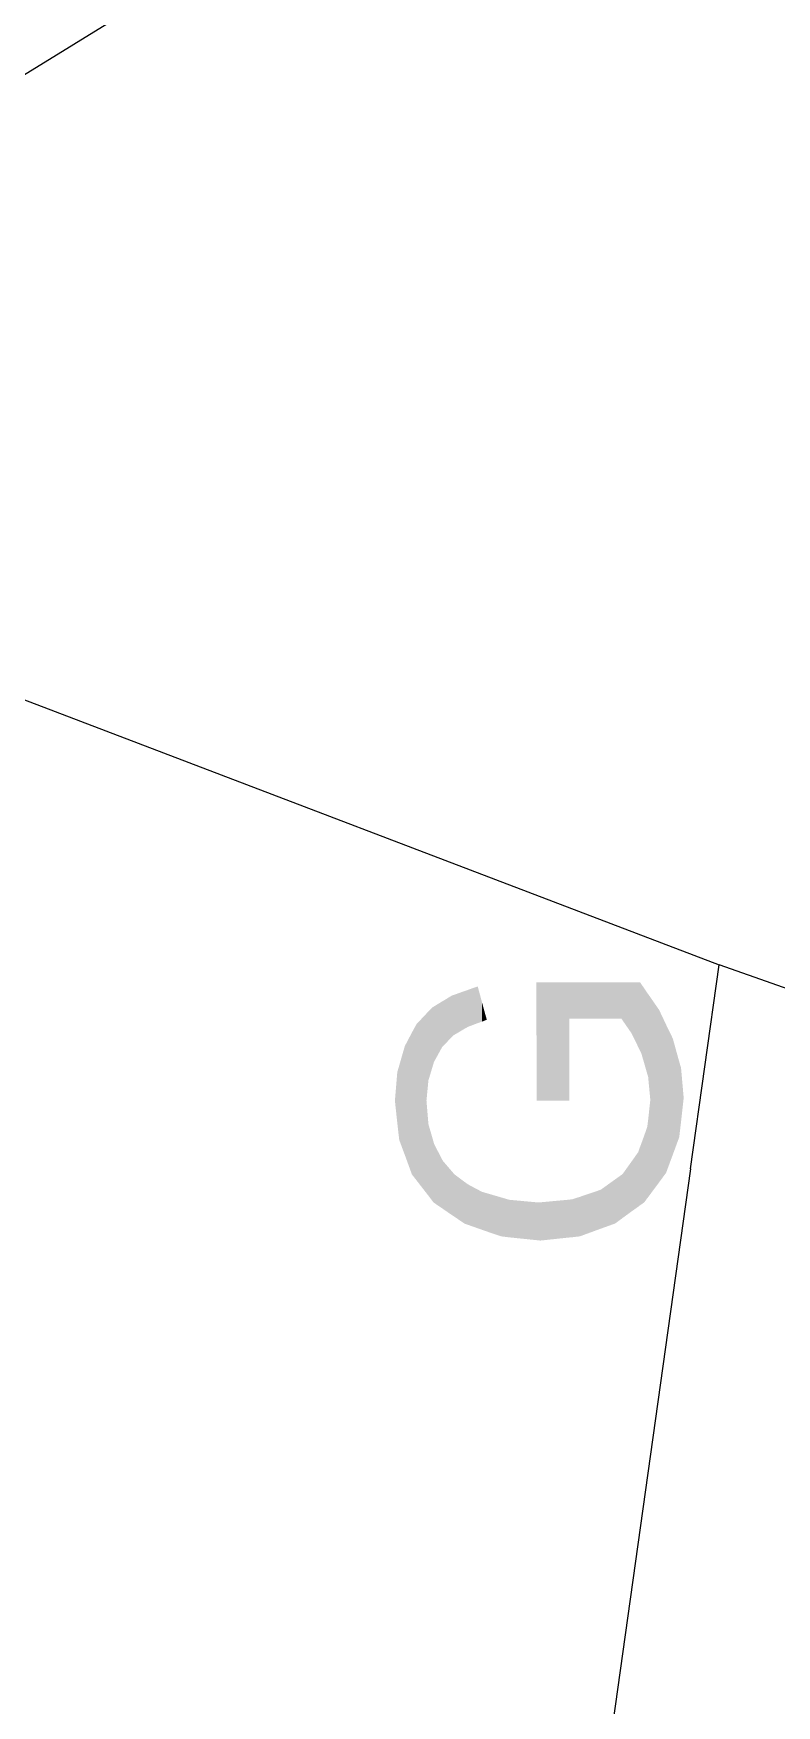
# Model space of a CAD drawing. Header units: inches. Extents: x 0.0008 to 0.0144, y 0.0003 to 0.0113.
# Drawn here: x 0.008859 to 0.0090685, y 0.0069278 to 0.0073992 of the extents above; entities that cross this region are included whole.
import ezdxf

# ---------------------------------------------------------------- set-up
doc = ezdxf.new("R2010")
doc.units = ezdxf.units.IN
doc.header["$MEASUREMENT"] = 0
doc.linetypes.add('STRICHPUNKT', pattern=[25.4, 12.7, -6.35, 0, -6.35])
doc.layers.add('Standard', color=7, linetype='Continuous')

# ---------------------------------------------------------------- blocks, each defined once
blk = doc.blocks.new('*U511')
at = {"color": 7, "linetype": 'ByBlock'}
for points in [[(0.228105, 0.180813), (0.228033, 0.181057), (0.228105, 0.181083)], [(0.228127, 0.180825), (0.228105, 0.181083), (0.228127, 0.18109)], [(0.228128, 0.180826), (0.228127, 0.18109), (0.228128, 0.181091)], [(0.228199, 0.180853), (0.228128, 0.181091), (0.228199, 0.181116)], [(0.229228, 0.180886), (0.229228, 0.181146), (0.229237, 0.180872)], [(0.229237, 0.180872), (0.229237, 0.181146), (0.2293, 0.180781)], [(0.2293, 0.180781), (0.2293, 0.181146), (0.229348, 0.180683)], [(0.229348, 0.180683), (0.229348, 0.181146), (0.229361, 0.180655)], [(0.229361, 0.180655), (0.229361, 0.181146), (0.22937, 0.180638)], [(0.22937, 0.180638), (0.22937, 0.181133), (0.229393, 0.18056)], [(0.229393, 0.18056), (0.229393, 0.1811), (0.229413, 0.18049)], [(0.229413, 0.18049), (0.229413, 0.18107), (0.229419, 0.180472)], [(0.229419, 0.180472), (0.229419, 0.181062), (0.229435, 0.180303)], [(0.227872, 0.180529), (0.227846, 0.180937), (0.227872, 0.180964)], [(0.227884, 0.180569), (0.227872, 0.180964), (0.227884, 0.180972)], [(0.227885, 0.180574), (0.227884, 0.180972), (0.227885, 0.180972)], [(0.227888, 0.180579), (0.227885, 0.180972), (0.227888, 0.180974)], [(0.227945, 0.180683), (0.227888, 0.180974), (0.227945, 0.181009)], [(0.227951, 0.180688), (0.227945, 0.181009), (0.227951, 0.181012)], [(0.228016, 0.180757), (0.227951, 0.181012), (0.228016, 0.181052)], [(0.228024, 0.180765), (0.228016, 0.181052), (0.228024, 0.181054)], [(0.228033, 0.18077), (0.228024, 0.181054), (0.228033, 0.181057)], [(0.22776, 0.179728), (0.227728, 0.180786), (0.22776, 0.180845)], [(0.227832, 0.179635), (0.22776, 0.180845), (0.227832, 0.180922)], [(0.22776, 0.179728), (0.22776, 0.180845), (0.227832, 0.179635)], [(0.227846, 0.180443), (0.227832, 0.180922), (0.227846, 0.180937)], [(0.227728, 0.179769), (0.227677, 0.180689), (0.227728, 0.180786)], [(0.227728, 0.179769), (0.227728, 0.180786), (0.22776, 0.179728)], [(0.227677, 0.179909), (0.227637, 0.18055), (0.227677, 0.180689)], [(0.227677, 0.179909), (0.227677, 0.180689), (0.227728, 0.179769)], [(0.227623, 0.180138), (0.227606, 0.180297), (0.227623, 0.180503)], [(0.227637, 0.180016), (0.227623, 0.180503), (0.227637, 0.18055)], [(0.227623, 0.180138), (0.227623, 0.180503), (0.227637, 0.180016)], [(0.227637, 0.180016), (0.227637, 0.18055), (0.227677, 0.179909)], [(0.227832, 0.179635), (0.227832, 0.180298), (0.227846, 0.179617)], [(0.229435, 0.179628), (0.229419, 0.180157), (0.229435, 0.180303)], [(0.227846, 0.179617), (0.227846, 0.180129), (0.227872, 0.179583)], [(0.229413, 0.179599), (0.229393, 0.180053), (0.229413, 0.18011)], [(0.229419, 0.179606), (0.229413, 0.18011), (0.229419, 0.180157)], [(0.227872, 0.179583), (0.227872, 0.18004), (0.227884, 0.179567)], [(0.227884, 0.179567), (0.227884, 0.179998), (0.227885, 0.179566)], [(0.227885, 0.179566), (0.227885, 0.179994), (0.227888, 0.179565)], [(0.227888, 0.179565), (0.227888, 0.179985), (0.227945, 0.179526)], [(0.22937, 0.179554), (0.229361, 0.179966), (0.22937, 0.179989)], [(0.229393, 0.179571), (0.22937, 0.179989), (0.229393, 0.180053)], [(0.227945, 0.179526), (0.227945, 0.179875), (0.227951, 0.179522)], [(0.227951, 0.179522), (0.227951, 0.179865), (0.228016, 0.179477)], [(0.229348, 0.179538), (0.2293, 0.179861), (0.229348, 0.179929)], [(0.229361, 0.179548), (0.229348, 0.179929), (0.229361, 0.179966)], [(0.228016, 0.179477), (0.228016, 0.179789), (0.228024, 0.179472)], [(0.228024, 0.179472), (0.228024, 0.17978), (0.228033, 0.179466)], [(0.228033, 0.179466), (0.228033, 0.17977), (0.228105, 0.179417)], [(0.229228, 0.179451), (0.229183, 0.179734), (0.229228, 0.179766)], [(0.229237, 0.179458), (0.229228, 0.179766), (0.229237, 0.179773)], [(0.2293, 0.179504), (0.229237, 0.179773), (0.2293, 0.179861)], [(0.228105, 0.179417), (0.228105, 0.179716), (0.228127, 0.179409)], [(0.228127, 0.179409), (0.228127, 0.1797), (0.228128, 0.179409)], [(0.228128, 0.179409), (0.228128, 0.179699), (0.228199, 0.179384)], [(0.228199, 0.179384), (0.228199, 0.179661), (0.22823, 0.179373)], [(0.22823, 0.179373), (0.22823, 0.179645), (0.228264, 0.179361)], [(0.228264, 0.179361), (0.228264, 0.179635), (0.228367, 0.179326)], [(0.22908, 0.179381), (0.22893, 0.179609), (0.22908, 0.17966)], [(0.229183, 0.179418), (0.22908, 0.17966), (0.229183, 0.179734)], [(0.228367, 0.179326), (0.228367, 0.179605), (0.228424, 0.179319)], [(0.228424, 0.179319), (0.228424, 0.179588), (0.228619, 0.179299)], [(0.228619, 0.179299), (0.228619, 0.17957), (0.228621, 0.179299)], [(0.228621, 0.179299), (0.228621, 0.17957), (0.228633, 0.179297)], [(0.228649, 0.179296), (0.228633, 0.179569), (0.228649, 0.17957)], [(0.228633, 0.179297), (0.228633, 0.179569), (0.228649, 0.179296)], [(0.228855, 0.179318), (0.228649, 0.17957), (0.228855, 0.179589)], [(0.228878, 0.17932), (0.228855, 0.179589), (0.228878, 0.179592)], [(0.22893, 0.179326), (0.228878, 0.179592), (0.22893, 0.179609)]]:
    blk.add_solid(points, dxfattribs=at)
at = {"color": 7, "linetype": 'ByBlock', "extrusion": (0, 0, -1)}
for points in [[(-0.228105, 0.180813), (-0.228105, 0.181083), (-0.228127, 0.180825)], [(-0.228127, 0.180825), (-0.228127, 0.18109), (-0.228128, 0.180826)], [(-0.228128, 0.180826), (-0.228128, 0.181091), (-0.228199, 0.180853)], [(-0.228199, 0.180853), (-0.228199, 0.181116), (-0.22823, 0.180864)], [(-0.22823, 0.180864), (-0.228199, 0.181116), (-0.22823, 0.181001)], [(-0.228621, 0.180298), (-0.228619, 0.181146), (-0.228621, 0.181146)], [(-0.228621, 0.180298), (-0.228621, 0.181146), (-0.228633, 0.180298)], [(-0.228633, 0.180298), (-0.228621, 0.181146), (-0.228633, 0.181146)], [(-0.228633, 0.180298), (-0.228633, 0.181146), (-0.228649, 0.180298)], [(-0.228649, 0.180298), (-0.228633, 0.181146), (-0.228649, 0.181146)], [(-0.228649, 0.180298), (-0.228649, 0.181146), (-0.228855, 0.180298)], [(-0.228855, 0.180298), (-0.228649, 0.181146), (-0.228855, 0.181146)], [(-0.228855, 0.180886), (-0.228855, 0.181146), (-0.228878, 0.180886)], [(-0.228878, 0.180886), (-0.228855, 0.181146), (-0.228878, 0.181146)], [(-0.228878, 0.180886), (-0.228878, 0.181146), (-0.22893, 0.180886)], [(-0.22893, 0.180886), (-0.228878, 0.181146), (-0.22893, 0.181146)], [(-0.22893, 0.180886), (-0.22893, 0.181146), (-0.22908, 0.180886)], [(-0.22908, 0.180886), (-0.22893, 0.181146), (-0.22908, 0.181146)], [(-0.22908, 0.180886), (-0.22908, 0.181146), (-0.229183, 0.180886)], [(-0.229183, 0.180886), (-0.22908, 0.181146), (-0.229183, 0.181146)], [(-0.229183, 0.180886), (-0.229183, 0.181146), (-0.229228, 0.180886)], [(-0.229228, 0.180886), (-0.229183, 0.181146), (-0.229228, 0.181146)], [(-0.229237, 0.180872), (-0.229228, 0.181146), (-0.229237, 0.181146)], [(-0.2293, 0.180781), (-0.229237, 0.181146), (-0.2293, 0.181146)], [(-0.229348, 0.180683), (-0.2293, 0.181146), (-0.229348, 0.181146)], [(-0.229361, 0.180655), (-0.229348, 0.181146), (-0.229361, 0.181146)], [(-0.22937, 0.180638), (-0.229361, 0.181146), (-0.22937, 0.181133)], [(-0.229393, 0.18056), (-0.22937, 0.181133), (-0.229393, 0.1811)], [(-0.229413, 0.18049), (-0.229393, 0.1811), (-0.229413, 0.18107)], [(-0.229419, 0.180472), (-0.229413, 0.18107), (-0.229419, 0.181062)], [(-0.229435, 0.180303), (-0.229419, 0.181062), (-0.229435, 0.181039)], [(-0.227872, 0.180529), (-0.227872, 0.180964), (-0.227884, 0.180569)], [(-0.227884, 0.180569), (-0.227884, 0.180972), (-0.227885, 0.180574)], [(-0.227885, 0.180574), (-0.227885, 0.180972), (-0.227888, 0.180579)], [(-0.227888, 0.180579), (-0.227888, 0.180974), (-0.227945, 0.180683)], [(-0.227945, 0.180683), (-0.227945, 0.181009), (-0.227951, 0.180688)], [(-0.227951, 0.180688), (-0.227951, 0.181012), (-0.228016, 0.180757)], [(-0.228016, 0.180757), (-0.228016, 0.181052), (-0.228024, 0.180765)], [(-0.228024, 0.180765), (-0.228024, 0.181054), (-0.228033, 0.18077)], [(-0.228033, 0.18077), (-0.228033, 0.181057), (-0.228105, 0.180813)], [(-0.22823, 0.180864), (-0.22823, 0.181001), (-0.228264, 0.180877)], [(-0.229435, 0.179628), (-0.229435, 0.181039), (-0.229498, 0.179713)], [(-0.229498, 0.179713), (-0.229435, 0.181039), (-0.229498, 0.180948)], [(-0.229498, 0.179713), (-0.229498, 0.180948), (-0.229548, 0.179781)], [(-0.229548, 0.179781), (-0.229498, 0.180948), (-0.229548, 0.180842)], [(-0.227832, 0.180298), (-0.227832, 0.180922), (-0.227846, 0.180443)], [(-0.227846, 0.180443), (-0.227846, 0.180937), (-0.227872, 0.180529)], [(-0.229548, 0.179781), (-0.229548, 0.180842), (-0.229596, 0.179911)], [(-0.229596, 0.179911), (-0.229548, 0.180842), (-0.229596, 0.180743)], [(-0.229596, 0.179911), (-0.229596, 0.180743), (-0.229642, 0.180036)], [(-0.229642, 0.180036), (-0.229596, 0.180743), (-0.229642, 0.180577)], [(-0.229642, 0.180036), (-0.229642, 0.180577), (-0.229655, 0.180147)], [(-0.229655, 0.180147), (-0.229642, 0.180577), (-0.229655, 0.180533)], [(-0.229655, 0.180147), (-0.229655, 0.180533), (-0.229674, 0.180318)], [(-0.227846, 0.179617), (-0.227832, 0.180298), (-0.227846, 0.180129)], [(-0.227872, 0.179583), (-0.227846, 0.180129), (-0.227872, 0.18004)], [(-0.229413, 0.179599), (-0.229413, 0.18011), (-0.229419, 0.179606)], [(-0.229419, 0.179606), (-0.229419, 0.180157), (-0.229435, 0.179628)], [(-0.227884, 0.179567), (-0.227872, 0.18004), (-0.227884, 0.179998)], [(-0.227885, 0.179566), (-0.227884, 0.179998), (-0.227885, 0.179994)], [(-0.227888, 0.179565), (-0.227885, 0.179994), (-0.227888, 0.179985)], [(-0.227945, 0.179526), (-0.227888, 0.179985), (-0.227945, 0.179875)], [(-0.22937, 0.179554), (-0.22937, 0.179989), (-0.229393, 0.179571)], [(-0.229393, 0.179571), (-0.229393, 0.180053), (-0.229413, 0.179599)], [(-0.227951, 0.179522), (-0.227945, 0.179875), (-0.227951, 0.179865)], [(-0.228016, 0.179477), (-0.227951, 0.179865), (-0.228016, 0.179789)], [(-0.229348, 0.179538), (-0.229348, 0.179929), (-0.229361, 0.179548)], [(-0.229361, 0.179548), (-0.229361, 0.179966), (-0.22937, 0.179554)], [(-0.228024, 0.179472), (-0.228016, 0.179789), (-0.228024, 0.17978)], [(-0.228033, 0.179466), (-0.228024, 0.17978), (-0.228033, 0.17977)], [(-0.228105, 0.179417), (-0.228033, 0.17977), (-0.228105, 0.179716)], [(-0.229228, 0.179451), (-0.229228, 0.179766), (-0.229237, 0.179458)], [(-0.229237, 0.179458), (-0.229237, 0.179773), (-0.2293, 0.179504)], [(-0.2293, 0.179504), (-0.2293, 0.179861), (-0.229348, 0.179538)], [(-0.228127, 0.179409), (-0.228105, 0.179716), (-0.228127, 0.1797)], [(-0.228128, 0.179409), (-0.228127, 0.1797), (-0.228128, 0.179699)], [(-0.228199, 0.179384), (-0.228128, 0.179699), (-0.228199, 0.179661)], [(-0.22823, 0.179373), (-0.228199, 0.179661), (-0.22823, 0.179645)], [(-0.228264, 0.179361), (-0.22823, 0.179645), (-0.228264, 0.179635)], [(-0.228367, 0.179326), (-0.228264, 0.179635), (-0.228367, 0.179605)], [(-0.22908, 0.179381), (-0.22908, 0.17966), (-0.229183, 0.179418)], [(-0.229183, 0.179418), (-0.229183, 0.179734), (-0.229228, 0.179451)], [(-0.228424, 0.179319), (-0.228367, 0.179605), (-0.228424, 0.179588)], [(-0.228619, 0.179299), (-0.228424, 0.179588), (-0.228619, 0.17957)], [(-0.228621, 0.179299), (-0.228619, 0.17957), (-0.228621, 0.17957)], [(-0.228633, 0.179297), (-0.228621, 0.17957), (-0.228633, 0.179569)], [(-0.228649, 0.179296), (-0.228649, 0.17957), (-0.228855, 0.179318)], [(-0.228855, 0.179318), (-0.228855, 0.179589), (-0.228878, 0.17932)], [(-0.228878, 0.17932), (-0.228878, 0.179592), (-0.22893, 0.179326)], [(-0.22893, 0.179326), (-0.22893, 0.179609), (-0.22908, 0.179381)]]:
    blk.add_solid(points, dxfattribs=at)

msp = doc.modelspace()

# ---------------------------------------------------------------- linework, layer by layer
at = {"layer": 'Standard', "color": 2, "linetype": 'ByBlock'}
msp.add_line((0.00892302, 0.00742857), (0.00882119, 0.00736592), dxfattribs=at)
at = {"layer": 'Standard', "color": 4, "linetype": 'ByBlock'}
for p in [(0.00860062, 0.00730897), (0.00904424, 0.00707913), (0.00904424, 0.00707913)]:
    msp.add_line(p, (0.00905232, 0.00713662), dxfattribs=at)
at = {"layer": 'Standard', "color": 4, "linetype": 'STRICHPUNKT'}
for p, q in [((0.01057182, 0.00659923), (0.00905232, 0.00713662)), ((0.00904424, 0.00707913), (0.00871201, 0.00471703))]:
    msp.add_line(p, q, dxfattribs=at)

# ---------------------------------------------------------------- block references
at = {"color": 7, "linetype": 'ByBlock', "xscale": 0.03937007874015748, "yscale": 0.03937007874015748, "zscale": 0.03937007874015748}
msp.add_blockref('*U511', (0, 0), dxfattribs=at)

doc.saveas('drawing.dxf')
